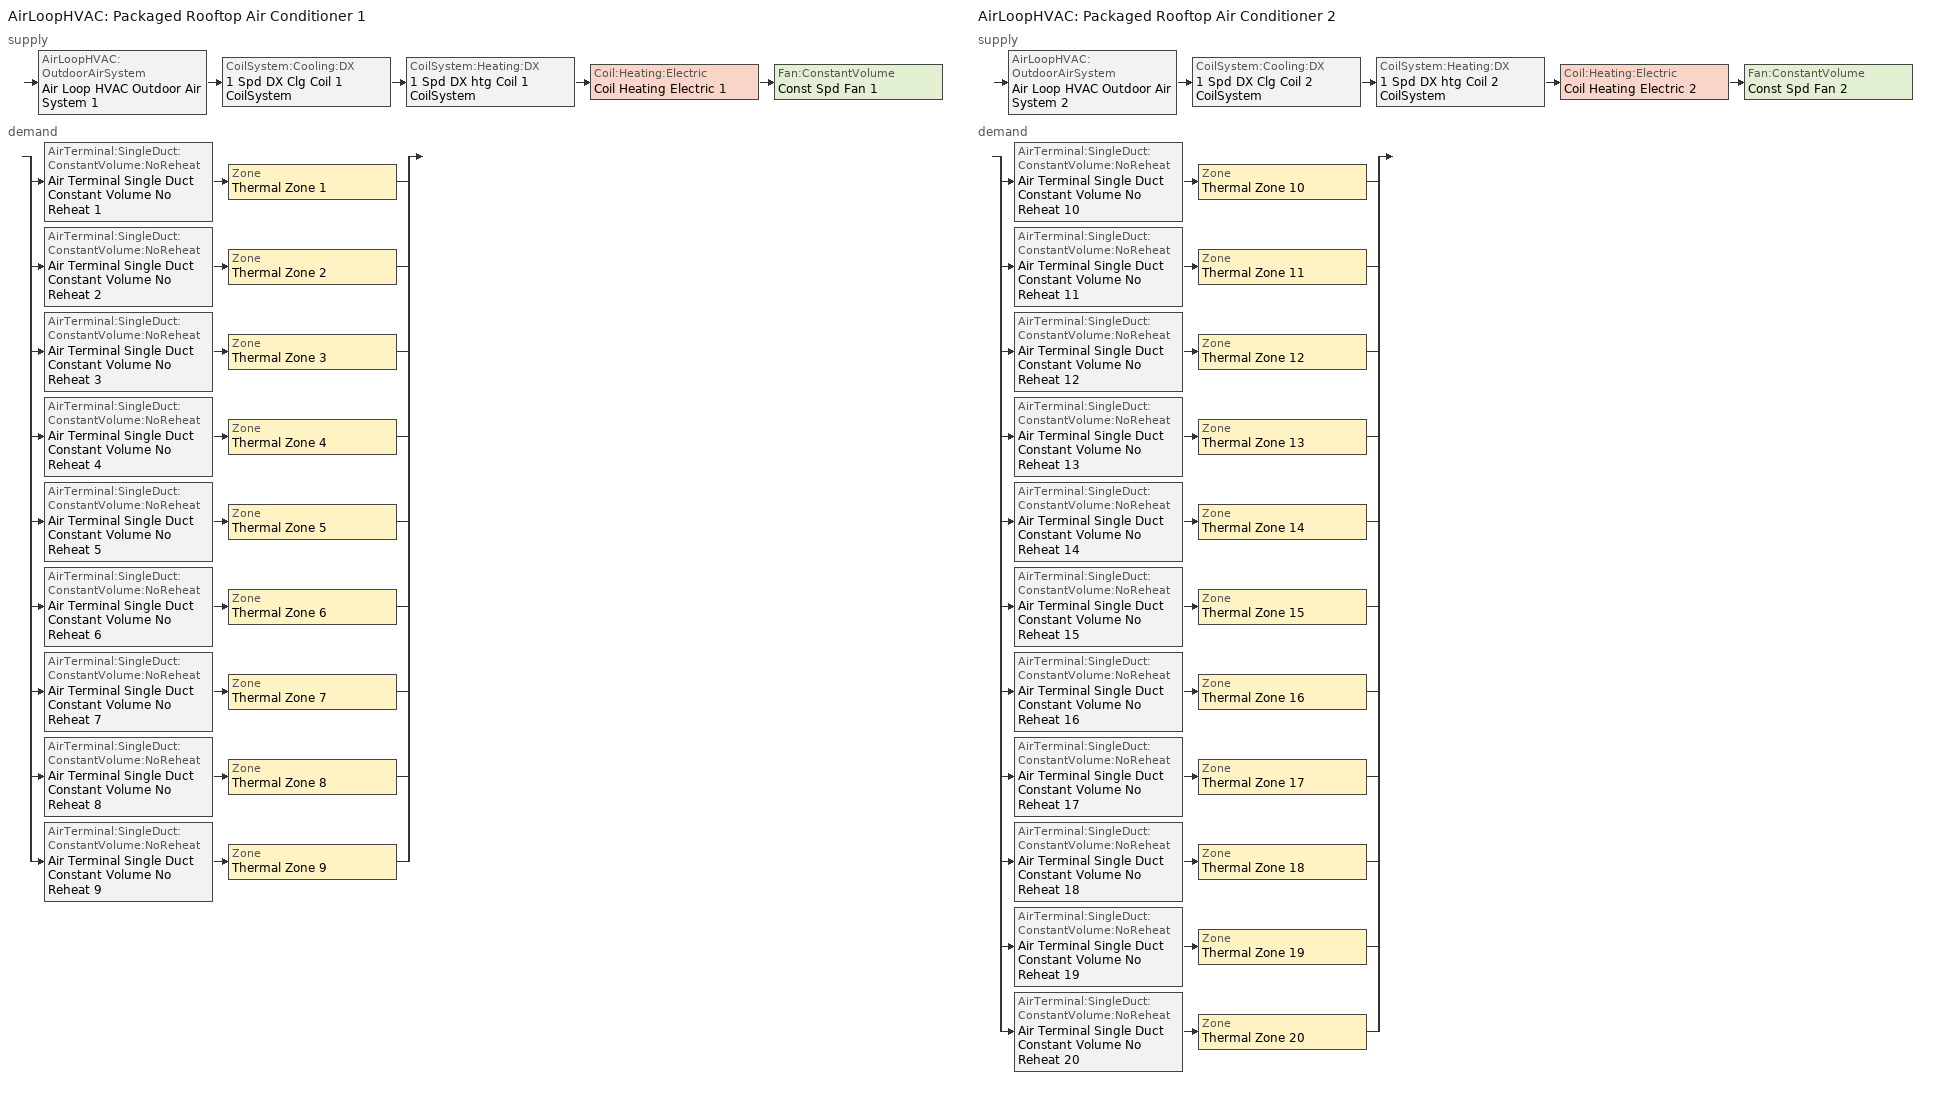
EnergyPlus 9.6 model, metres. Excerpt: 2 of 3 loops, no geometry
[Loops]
AirLoopHVAC 'Packaged Rooftop Air Conditioner 1'
 supply: AirLoopHVAC:OutdoorAirSystem 'Air Loop HVAC Outdoor Air System 1' > CoilSystem:Cooling:DX '1 Spd DX Clg Coil 1 CoilSystem' > CoilSystem:Heating:DX '1 Spd DX htg Coil 1 CoilSystem' > Coil:Heating:Electric 'Coil Heating Electric 1' > Fan:ConstantVolume 'Const Spd Fan 1'
 demand: split
  | AirTerminal:SingleDuct:ConstantVolume:NoReheat 'Air Terminal Single Duct Constant Volume No Reheat 1' > Zone 'Thermal Zone 1'
  | AirTerminal:SingleDuct:ConstantVolume:NoReheat 'Air Terminal Single Duct Constant Volume No Reheat 2' > Zone 'Thermal Zone 2'
  | AirTerminal:SingleDuct:ConstantVolume:NoReheat 'Air Terminal Single Duct Constant Volume No Reheat 3' > Zone 'Thermal Zone 3'
  | AirTerminal:SingleDuct:ConstantVolume:NoReheat 'Air Terminal Single Duct Constant Volume No Reheat 4' > Zone 'Thermal Zone 4'
  | AirTerminal:SingleDuct:ConstantVolume:NoReheat 'Air Terminal Single Duct Constant Volume No Reheat 5' > Zone 'Thermal Zone 5'
  | AirTerminal:SingleDuct:ConstantVolume:NoReheat 'Air Terminal Single Duct Constant Volume No Reheat 6' > Zone 'Thermal Zone 6'
  | AirTerminal:SingleDuct:ConstantVolume:NoReheat 'Air Terminal Single Duct Constant Volume No Reheat 7' > Zone 'Thermal Zone 7'
  | AirTerminal:SingleDuct:ConstantVolume:NoReheat 'Air Terminal Single Duct Constant Volume No Reheat 8' > Zone 'Thermal Zone 8'
  | AirTerminal:SingleDuct:ConstantVolume:NoReheat 'Air Terminal Single Duct Constant Volume No Reheat 9' > Zone 'Thermal Zone 9'
AirLoopHVAC 'Packaged Rooftop Air Conditioner 2'
 supply: AirLoopHVAC:OutdoorAirSystem 'Air Loop HVAC Outdoor Air System 2' > CoilSystem:Cooling:DX '1 Spd DX Clg Coil 2 CoilSystem' > CoilSystem:Heating:DX '1 Spd DX htg Coil 2 CoilSystem' > Coil:Heating:Electric 'Coil Heating Electric 2' > Fan:ConstantVolume 'Const Spd Fan 2'
 demand: split
  | AirTerminal:SingleDuct:ConstantVolume:NoReheat 'Air Terminal Single Duct Constant Volume No Reheat 10' > Zone 'Thermal Zone 10'
  | AirTerminal:SingleDuct:ConstantVolume:NoReheat 'Air Terminal Single Duct Constant Volume No Reheat 11' > Zone 'Thermal Zone 11'
  | AirTerminal:SingleDuct:ConstantVolume:NoReheat 'Air Terminal Single Duct Constant Volume No Reheat 12' > Zone 'Thermal Zone 12'
  | AirTerminal:SingleDuct:ConstantVolume:NoReheat 'Air Terminal Single Duct Constant Volume No Reheat 13' > Zone 'Thermal Zone 13'
  | AirTerminal:SingleDuct:ConstantVolume:NoReheat 'Air Terminal Single Duct Constant Volume No Reheat 14' > Zone 'Thermal Zone 14'
  | AirTerminal:SingleDuct:ConstantVolume:NoReheat 'Air Terminal Single Duct Constant Volume No Reheat 15' > Zone 'Thermal Zone 15'
  | AirTerminal:SingleDuct:ConstantVolume:NoReheat 'Air Terminal Single Duct Constant Volume No Reheat 16' > Zone 'Thermal Zone 16'
  | AirTerminal:SingleDuct:ConstantVolume:NoReheat 'Air Terminal Single Duct Constant Volume No Reheat 17' > Zone 'Thermal Zone 17'
  | AirTerminal:SingleDuct:ConstantVolume:NoReheat 'Air Terminal Single Duct Constant Volume No Reheat 18' > Zone 'Thermal Zone 18'
  | AirTerminal:SingleDuct:ConstantVolume:NoReheat 'Air Terminal Single Duct Constant Volume No Reheat 19' > Zone 'Thermal Zone 19'
  | AirTerminal:SingleDuct:ConstantVolume:NoReheat 'Air Terminal Single Duct Constant Volume No Reheat 20' > Zone 'Thermal Zone 20'
[Controller:MechanicalVentilation] Availability Schedule=Always On Discrete; Demand Controlled Ventilation=No; System Outdoor Air Method=ZoneSum
Name | Zone or ZoneList Name 1 | Design Specification Outdoor Air Object Name 1 | Zone or ZoneList Name 2 | Design Specification Outdoor Air Object Name 2 | Zone or ZoneList Name 3 | Design Specification Outdoor Air Object Name 3 | Zone or ZoneList Name 4 | Design Specification Outdoor Air Object Name 4 | Zone or ZoneList Name 5 | Design Specification Outdoor Air Object Name 5 | Zone or ZoneList Name 6 | Design Specification Outdoor Air Object Name 6 | Zone or ZoneList Name 7 | Design Specification Outdoor Air Object Name 7 | Zone or ZoneList Name 8 | Design Specification Outdoor Air Object Name 8 | Zone or ZoneList Name 9 | Design Specification Outdoor Air Object Name 9 | Zone or ZoneList Name 10 | Design Specification Outdoor Air Object Name 10 | Zone or ZoneList Name 11 | Design Specification Outdoor Air Object Name 11
Controller Mechanical Ventilation 1 | Thermal Zone 1 | Ventilation 1 | Thermal Zone 2 | Ventilation 2 | Thermal Zone 3 | Ventilation 3 | Thermal Zone 4 | Ventilation 4 | Thermal Zone 5 | Ventilation 5 | Thermal Zone 6 | Ventilation 6 | Thermal Zone 7 | Ventilation 7 | Thermal Zone 8 | Ventilation 8 | Thermal Zone 9 | Ventilation 9
Controller Mechanical Ventilation 2 | Thermal Zone 10 | Ventilation 10 | Thermal Zone 11 | Ventilation 11 | Thermal Zone 12 | Ventilation 12 | Thermal Zone 13 | Ventilation 13 | Thermal Zone 14 | Ventilation 14 | Thermal Zone 15 | Ventilation 15 | Thermal Zone 16 | Ventilation 16 | Thermal Zone 17 | Ventilation 17 | Thermal Zone 18 | Ventilation 18 | Thermal Zone 19 | Ventilation 19 | Thermal Zone 20 | Ventilation 20
[AirLoopHVAC] Design Supply Air Flow Rate m3/s=AutoSize; Design Return Air Flow Fraction of Supply Air Flow=1
Packaged Rooftop Air Conditioner 1; Packaged Rooftop Air Conditioner 2
[Sizing:System] Type of Load to Size On=Sensible; Design Outdoor Air Flow Rate m3/s=Autosize; Central Heating Maximum System Air Flow Ratio=0.3; Preheat Design Temperature C=7; Preheat Design Humidity Ratio kgWater/kgDryAir=0.008; Precool Design Temperature C=12.8; Precool Design Humidity Ratio kgWater/kgDryAir=0.008; Type of Zone Sum to Use=NonCoincident; 100% Outdoor Air in Cooling=Yes; 100% Outdoor Air in Heating=Yes; Central Cooling Design Supply Air Humidity Ratio kgWater/kgDryAir=0.0085; Central Heating Design Supply Air Humidity Ratio kgWater/kgDryAir=0.008; Cooling Supply Air Flow Rate Method=DesignDay; Cooling Supply Air Flow Rate m3/s=0; Cooling Supply Air Flow Rate Per Floor Area m3/s-m2=0.00996765; Cooling Fraction of Autosized Cooling Supply Air Flow Rate=1; Cooling Supply Air Flow Rate Per Unit Cooling Capacity m3/s-W=3.94755e-05; Heating Supply Air Flow Rate Method=DesignDay; Heating Supply Air Flow Rate m3/s=0; Heating Supply Air Flow Rate Per Floor Area m3/s-m2=0.00996765; Heating Fraction of Autosized Heating Supply Air Flow Rate=1; Heating Fraction of Autosized Cooling Supply Air Flow Rate=1; Heating Supply Air Flow Rate Per Unit Heating Capacity m3/s-W=3.15882e-05; System Outdoor Air Method=ZoneSum; Zone Maximum Outdoor Air Fraction dimensionless=1; Cooling Design Capacity Method=CoolingDesignCapacity; Cooling Design Capacity W=Autosize; Cooling Design Capacity Per Floor Area W/m2=234.7; Fraction of Autosized Cooling Design Capacity=1; Heating Design Capacity Method=HeatingDesignCapacity; Heating Design Capacity W=Autosize; Heating Design Capacity Per Floor Area W/m2=157; Fraction of Autosized Heating Design Capacity=1; Central Cooling Capacity Control Method=OnOff; Occupant Diversity=Autosize
Name | Central Cooling Design Supply Air Temperature C | Central Heating Design Supply Air Temperature C
Packaged Rooftop Air Conditioner 1 | 15.3 | 46.4
Packaged Rooftop Air Conditioner 2 | 17.7 | 44.5
[Controller:OutdoorAir] Minimum Outdoor Air Flow Rate m3/s=0; Maximum Outdoor Air Flow Rate m3/s=Autosize; Economizer Control Action Type=ModulateFlow; Economizer Maximum Limit Dry-Bulb Temperature C=28; Economizer Maximum Limit Enthalpy J/kg=64000; Economizer Minimum Limit Dry-Bulb Temperature C=-100; Lockout Type=NoLockout; Minimum Limit Type=FixedMinimum; High Humidity Control=No; Control High Indoor Humidity Based on Outdoor Humidity Ratio=Yes; Heat Recovery Bypass Control Type=BypassWhenWithinEconomizerLimits
Name | Economizer Control Type | Mechanical Ventilation Controller
Controller Outdoor Air 1 | DifferentialEnthalpy | Controller Mechanical Ventilation 1
Controller Outdoor Air 2 | DifferentialDryBulb | Controller Mechanical Ventilation 2
[SetpointManager:MixedAir] Control Variable=Temperature
Name | Setpoint Node or NodeList
Node Air Deck Mixed 1 OS Default SPM | Node Air Deck Mixed 1
Node Air Deck Cooling 1 OS Default SPM | Node Air Deck Cooling 1
Node Air Deck Heating 1 OS Default SPM | Node Air Deck Heating 1
Node Air Deck Elec Heating 1 OS Default SPM | Node Air Deck Elec Heating 1
Node Air Deck Mixed 2 OS Default SPM | Node Air Deck Mixed 2
Node Air Deck Cooling 2 OS Default SPM | Node Air Deck Cooling 2
Node Air Deck Heating 2 OS Default SPM | Node Air Deck Heating 2
Node Air Deck Elec Heating 2 OS Default SPM | Node Air Deck Elec Heating 2
[CoilSystem:Cooling:DX] Availability Schedule=Always On Discrete hvac_library
Name | Cooling Coil
1 Spd DX Clg Coil 1 CoilSystem | 1 Spd DX Clg Coil 1
1 Spd DX Clg Coil 2 CoilSystem | 1 Spd DX Clg Coil 2
[Coil:Cooling:DX:SingleSpeed] Availability Schedule=Always On Discrete hvac_library; Gross Rated Total Cooling Capacity W=Autosize; Gross Rated Sensible Heat Ratio=Autosize; Rated Air Flow Rate m3/s=Autosize; Rated Evaporator Fan Power Per Volume Flow Rate W/(m3/s)=773.3; Total Cooling Capacity Function of Temperature Curve=OS:Curve:Biquadratic 1; Total Cooling Capacity Function of Flow Fraction Curve=OS:Curve:Quadratic 1; Energy Input Ratio Function of Temperature Curve=OS:Curve:Biquadratic 2; Energy Input Ratio Function of Flow Fraction Curve=OS:Curve:Quadratic 2; Part Load Fraction Correlation Curve=OS:Curve:Quadratic 3; Minimum Outdoor Dry-Bulb Temperature for Compressor Operation C=-25; Condenser Type=AirCooled; Evaporative Condenser Effectiveness=0; Evaporative Condenser Air Flow Rate m3/s=Autosize; Evaporative Condenser Pump Rated Power Consumption W=Autosize; Crankcase Heater Capacity W=0; Maximum Outdoor Dry-Bulb Temperature for Crankcase Heater Operation C=0; Basin Heater Capacity W/K=0; Basin Heater Setpoint Temperature C=10
Name | Gross Rated Cooling COP W/W
1 Spd DX Clg Coil 1 | 4.97
1 Spd DX Clg Coil 2 | 5.68
[CoilSystem:Heating:DX] Availability Schedule=Always On Discrete hvac_library
Name | Heating Coil
1 Spd DX htg Coil 1 CoilSystem | 1 Spd DX htg Coil 1
1 Spd DX htg Coil 2 CoilSystem | 1 Spd DX htg Coil 2
[Coil:Heating:DX:SingleSpeed] Availability Schedule=Always On Discrete hvac_library; Gross Rated Heating Capacity W=Autosize; Rated Air Flow Rate m3/s=Autosize; Rated Supply Fan Power Per Volume Flow Rate W/(m3/s)=773.3; Heating Capacity Function of Temperature Curve=Curve Cubic 1; Heating Capacity Function of Flow Fraction Curve=Curve Cubic 2; Energy Input Ratio Function of Temperature Curve=Curve Cubic 3; Energy Input Ratio Function of Flow Fraction Curve=Curve Quadratic 4; Part Load Fraction Correlation Curve=Curve Quadratic 5; Minimum Outdoor Dry-Bulb Temperature for Compressor Operation C=-8; Maximum Outdoor Dry-Bulb Temperature for Defrost Operation C=5; Crankcase Heater Capacity W=0; Maximum Outdoor Dry-Bulb Temperature for Crankcase Heater Operation C=10; Defrost Strategy=Resistive; Defrost Control=Timed; Defrost Time Period Fraction=0.166667; Resistive Defrost Heater Capacity W=2000
Name | Gross Rated Heating COP W/W
1 Spd DX htg Coil 1 | 6.14
1 Spd DX htg Coil 2 | 5.59
[Coil:Heating:Electric] Availability Schedule=Always On Discrete hvac_library; Efficiency=1; Nominal Capacity W=Autosize
Coil Heating Electric 1; Coil Heating Electric 2
[Fan:ConstantVolume] Availability Schedule=Always On Discrete; Maximum Flow Rate m3/s=Autosize; Motor Efficiency=0.9; Motor In Airstream Fraction=1
Name | Fan Total Efficiency | Pressure Rise Pa
Const Spd Fan 1 | 0.64 | 873
Const Spd Fan 2 | 0.86 | 489
[SetpointManager:SingleZone:Reheat] Control Variable=Temperature; Minimum Supply Air Temperature C=-99; Maximum Supply Air Temperature C=99
Name | Control Zone | Setpoint Node or NodeList
Setpoint Manager Single Zone Reheat 1 | Thermal Zone 1 | Node Air Deck Supply 1
Setpoint Manager Single Zone Reheat 2 | Thermal Zone 2 | Node Air Deck Supply 2
Setpoint Manager Single Zone Reheat 3 | Thermal Zone 3 | Node Air Deck Supply 3
[ZoneControl:Thermostat] Temperature Difference Between Cutout And Setpoint deltaC=0
Name | Zone or ZoneList | Control Type Schedule | Control 1
Thermal Zone 1 Thermostat | Thermal Zone 1 | Thermal Zone 1 Thermostat Schedule | Thermostat Setpoint Dual Setpoint 1
Thermal Zone 2 Thermostat | Thermal Zone 2 | Thermal Zone 2 Thermostat Schedule | Thermostat Setpoint Dual Setpoint 2
Thermal Zone 3 Thermostat | Thermal Zone 3 | Thermal Zone 3 Thermostat Schedule | Thermostat Setpoint Dual Setpoint 3
Thermal Zone 4 Thermostat | Thermal Zone 4 | Thermal Zone 4 Thermostat Schedule | Thermostat Setpoint Dual Setpoint 4
Thermal Zone 5 Thermostat | Thermal Zone 5 | Thermal Zone 5 Thermostat Schedule | Thermostat Setpoint Dual Setpoint 5
Thermal Zone 6 Thermostat | Thermal Zone 6 | Thermal Zone 6 Thermostat Schedule | Thermostat Setpoint Dual Setpoint 6
Thermal Zone 7 Thermostat | Thermal Zone 7 | Thermal Zone 7 Thermostat Schedule | Thermostat Setpoint Dual Setpoint 7
Thermal Zone 8 Thermostat | Thermal Zone 8 | Thermal Zone 8 Thermostat Schedule | Thermostat Setpoint Dual Setpoint 8
Thermal Zone 9 Thermostat | Thermal Zone 9 | Thermal Zone 9 Thermostat Schedule | Thermostat Setpoint Dual Setpoint 9
Thermal Zone 10 Thermostat | Thermal Zone 10 | Thermal Zone 10 Thermostat Schedule | Thermostat Setpoint Dual Setpoint 10
Thermal Zone 11 Thermostat | Thermal Zone 11 | Thermal Zone 11 Thermostat Schedule | Thermostat Setpoint Dual Setpoint 11
Thermal Zone 12 Thermostat | Thermal Zone 12 | Thermal Zone 12 Thermostat Schedule | Thermostat Setpoint Dual Setpoint 12
Thermal Zone 13 Thermostat | Thermal Zone 13 | Thermal Zone 13 Thermostat Schedule | Thermostat Setpoint Dual Setpoint 13
Thermal Zone 14 Thermostat | Thermal Zone 14 | Thermal Zone 14 Thermostat Schedule | Thermostat Setpoint Dual Setpoint 14
Thermal Zone 15 Thermostat | Thermal Zone 15 | Thermal Zone 15 Thermostat Schedule | Thermostat Setpoint Dual Setpoint 15
Thermal Zone 16 Thermostat | Thermal Zone 16 | Thermal Zone 16 Thermostat Schedule | Thermostat Setpoint Dual Setpoint 16
Thermal Zone 17 Thermostat | Thermal Zone 17 | Thermal Zone 17 Thermostat Schedule | Thermostat Setpoint Dual Setpoint 17
Thermal Zone 18 Thermostat | Thermal Zone 18 | Thermal Zone 18 Thermostat Schedule | Thermostat Setpoint Dual Setpoint 18
Thermal Zone 19 Thermostat | Thermal Zone 19 | Thermal Zone 19 Thermostat Schedule | Thermostat Setpoint Dual Setpoint 19
Thermal Zone 20 Thermostat | Thermal Zone 20 | Thermal Zone 20 Thermostat Schedule | Thermostat Setpoint Dual Setpoint 20
[ThermostatSetpoint:DualSetpoint]
Name | Heating Setpoint Temperature Schedule | Cooling Setpoint Temperature Schedule
Thermostat Setpoint Dual Setpoint 1 | HtgSetp 1 | ClgSetp 1
Thermostat Setpoint Dual Setpoint 2 | HtgSetp 2 | ClgSetp 2
Thermostat Setpoint Dual Setpoint 3 | HtgSetp 3 | ClgSetp 3
Thermostat Setpoint Dual Setpoint 4 | HtgSetp 4 | ClgSetp 4
Thermostat Setpoint Dual Setpoint 5 | HtgSetp 5 | ClgSetp 5
Thermostat Setpoint Dual Setpoint 6 | HtgSetp 6 | ClgSetp 6
Thermostat Setpoint Dual Setpoint 7 | HtgSetp 7 | ClgSetp 7
Thermostat Setpoint Dual Setpoint 8 | HtgSetp 8 | ClgSetp 8
Thermostat Setpoint Dual Setpoint 9 | HtgSetp 9 | ClgSetp 9
Thermostat Setpoint Dual Setpoint 10 | HtgSetp 10 | ClgSetp 10
Thermostat Setpoint Dual Setpoint 11 | HtgSetp 11 | ClgSetp 11
Thermostat Setpoint Dual Setpoint 12 | HtgSetp 12 | ClgSetp 12
Thermostat Setpoint Dual Setpoint 13 | HtgSetp 13 | ClgSetp 13
Thermostat Setpoint Dual Setpoint 14 | HtgSetp 14 | ClgSetp 14
Thermostat Setpoint Dual Setpoint 15 | HtgSetp 15 | ClgSetp 15
Thermostat Setpoint Dual Setpoint 16 | HtgSetp 16 | ClgSetp 16
Thermostat Setpoint Dual Setpoint 17 | HtgSetp 17 | ClgSetp 17
Thermostat Setpoint Dual Setpoint 18 | HtgSetp 18 | ClgSetp 18
Thermostat Setpoint Dual Setpoint 19 | HtgSetp 19 | ClgSetp 19
Thermostat Setpoint Dual Setpoint 20 | HtgSetp 20 | ClgSetp 20
[AirTerminal:SingleDuct:ConstantVolume:NoReheat] Availability Schedule=Always On Discrete; Maximum Air Flow Rate m3/s=AutoSize
Air Terminal Single Duct Constant Volume No Reheat 1; Air Terminal Single Duct Constant Volume No Reheat 2; Air Terminal Single Duct Constant Volume No Reheat 3; Air Terminal Single Duct Constant Volume No Reheat 4; Air Terminal Single Duct Constant Volume No Reheat 5; Air Terminal Single Duct Constant Volume No Reheat 6; Air Terminal Single Duct Constant Volume No Reheat 7; Air Terminal Single Duct Constant Volume No Reheat 8; Air Terminal Single Duct Constant Volume No Reheat 9; Air Terminal Single Duct Constant Volume No Reheat 10; Air Terminal Single Duct Constant Volume No Reheat 11; Air Terminal Single Duct Constant Volume No Reheat 12; Air Terminal Single Duct Constant Volume No Reheat 13; Air Terminal Single Duct Constant Volume No Reheat 14; Air Terminal Single Duct Constant Volume No Reheat 15; Air Terminal Single Duct Constant Volume No Reheat 16; Air Terminal Single Duct Constant Volume No Reheat 17; Air Terminal Single Duct Constant Volume No Reheat 18; Air Terminal Single Duct Constant Volume No Reheat 19; Air Terminal Single Duct Constant Volume No Reheat 20
[Zone equipment]
Thermal Zone 1: Air Terminal Single Duct Constant Volume No Reheat 1
Thermal Zone 2: Air Terminal Single Duct Constant Volume No Reheat 2
Thermal Zone 3: Air Terminal Single Duct Constant Volume No Reheat 3
Thermal Zone 4: Air Terminal Single Duct Constant Volume No Reheat 4
Thermal Zone 5: Air Terminal Single Duct Constant Volume No Reheat 5
Thermal Zone 6: Air Terminal Single Duct Constant Volume No Reheat 6
Thermal Zone 7: Air Terminal Single Duct Constant Volume No Reheat 7
Thermal Zone 8: Air Terminal Single Duct Constant Volume No Reheat 8
Thermal Zone 9: Air Terminal Single Duct Constant Volume No Reheat 9
Thermal Zone 10: Air Terminal Single Duct Constant Volume No Reheat 10
Thermal Zone 11: Air Terminal Single Duct Constant Volume No Reheat 11
Thermal Zone 12: Air Terminal Single Duct Constant Volume No Reheat 12
Thermal Zone 13: Air Terminal Single Duct Constant Volume No Reheat 13
Thermal Zone 14: Air Terminal Single Duct Constant Volume No Reheat 14
Thermal Zone 15: Air Terminal Single Duct Constant Volume No Reheat 15
Thermal Zone 16: Air Terminal Single Duct Constant Volume No Reheat 16
Thermal Zone 17: Air Terminal Single Duct Constant Volume No Reheat 17
Thermal Zone 18: Air Terminal Single Duct Constant Volume No Reheat 18
Thermal Zone 19: Air Terminal Single Duct Constant Volume No Reheat 19
Thermal Zone 20: Air Terminal Single Duct Constant Volume No Reheat 20
[Sizing:Zone] Zone Cooling Design Supply Air Temperature Input Method=SupplyAirTemperature; Zone Cooling Design Supply Air Temperature C=12.3; Zone Cooling Design Supply Air Temperature Difference deltaC=11.11; Zone Heating Design Supply Air Temperature Input Method=SupplyAirTemperature; Zone Heating Design Supply Air Temperature C=51.3; Zone Heating Design Supply Air Temperature Difference deltaC=11.11; Zone Cooling Design Supply Air Humidity Ratio kgWater/kgDryAir=0.0085; Zone Heating Design Supply Air Humidity Ratio kgWater/kgDryAir=0.008; Cooling Design Air Flow Method=DesignDay; Cooling Design Air Flow Rate m3/s=0; Cooling Minimum Air Flow per Zone Floor Area m3/s-m2=0.000762; Cooling Minimum Air Flow m3/s=0; Cooling Minimum Air Flow Fraction=0; Heating Design Air Flow Method=DesignDay; Heating Design Air Flow Rate m3/s=0; Heating Maximum Air Flow per Zone Floor Area m3/s-m2=0.002032; Heating Maximum Air Flow m3/s=0.141576; Heating Maximum Air Flow Fraction=0.3; Account for Dedicated Outdoor Air System=No
Name | Design Specification Outdoor Air Object
Thermal Zone 1 | Ventilation 1
Thermal Zone 2 | Ventilation 2
Thermal Zone 3 | Ventilation 3
Thermal Zone 4 | Ventilation 4
Thermal Zone 5 | Ventilation 5
Thermal Zone 6 | Ventilation 6
Thermal Zone 7 | Ventilation 7
Thermal Zone 8 | Ventilation 8
Thermal Zone 9 | Ventilation 9
Thermal Zone 10 | Ventilation 10
Thermal Zone 11 | Ventilation 11
Thermal Zone 12 | Ventilation 12
Thermal Zone 13 | Ventilation 13
Thermal Zone 14 | Ventilation 14
Thermal Zone 15 | Ventilation 15
Thermal Zone 16 | Ventilation 16
Thermal Zone 17 | Ventilation 17
Thermal Zone 18 | Ventilation 18
Thermal Zone 19 | Ventilation 19
Thermal Zone 20 | Ventilation 20
[DesignSpecification:OutdoorAir] Outdoor Air Method=Sum; Outdoor Air Flow per Person m3/s-person=0; Outdoor Air Flow per Zone Floor Area m3/s-m2=0; Outdoor Air Flow per Zone m3/s=0
Name | Outdoor Air Flow Air Changes per Hour 1/hr
Ventilation 1; Ventilation 2; Ventilation 3; Ventilation 4; Ventilation 5; Ventilation 6; Ventilation 7; Ventilation 8; Ventilation 9 | 1.51
Ventilation 10; Ventilation 11; Ventilation 12; Ventilation 13; Ventilation 14; Ventilation 15; Ventilation 16; Ventilation 17; Ventilation 18; Ventilation 19; Ventilation 20 | 2.23
[Schedule:Day:Interval]
HtgSetp Summer Design Day 1; HtgSetp Summer Design Day 2; HtgSetp Summer Design Day 3; HtgSetp Summer Design Day 4; HtgSetp Summer Design Day 5; HtgSetp Summer Design Day 6; HtgSetp Summer Design Day 7; HtgSetp Summer Design Day 8; HtgSetp Summer Design Day 9; HtgSetp Summer Design Day 10; HtgSetp Summer Design Day 11; HtgSetp Summer Design Day 12; HtgSetp Summer Design Day 13; HtgSetp Summer Design Day 14; HtgSetp Summer Design Day 15; HtgSetp Summer Design Day 16; HtgSetp Summer Design Day 17; HtgSetp Summer Design Day 18; HtgSetp Summer Design Day 19; HtgSetp Summer Design Day 20: No, 24:00, 15.6
HtgSetp Winter Design Day 1; HtgSetp Winter Design Day 2; HtgSetp Winter Design Day 3; HtgSetp Winter Design Day 4; HtgSetp Winter Design Day 5; HtgSetp Winter Design Day 6; HtgSetp Winter Design Day 7; HtgSetp Winter Design Day 8; HtgSetp Winter Design Day 9; HtgSetp Winter Design Day 10; HtgSetp Winter Design Day 11; HtgSetp Winter Design Day 12; HtgSetp Winter Design Day 13; HtgSetp Winter Design Day 14; HtgSetp Winter Design Day 15; HtgSetp Winter Design Day 16; HtgSetp Winter Design Day 17; HtgSetp Winter Design Day 18; HtgSetp Winter Design Day 19; HtgSetp Winter Design Day 20: No, 24:00, 21
ClgSetp Summer Design Day 1; ClgSetp Summer Design Day 2; ClgSetp Summer Design Day 3; ClgSetp Summer Design Day 4; ClgSetp Summer Design Day 5; ClgSetp Summer Design Day 6; ClgSetp Summer Design Day 7; ClgSetp Summer Design Day 8; ClgSetp Summer Design Day 9; ClgSetp Summer Design Day 10; ClgSetp Summer Design Day 11; ClgSetp Summer Design Day 12; ClgSetp Summer Design Day 13; ClgSetp Summer Design Day 14; ClgSetp Summer Design Day 15; ClgSetp Summer Design Day 16; ClgSetp Summer Design Day 17; ClgSetp Summer Design Day 18; ClgSetp Summer Design Day 19; ClgSetp Summer Design Day 20: No, 06:00, 26.7, 22:00, 24, 24:00, 26.7
ClgSetp Winter Design Day 1; ClgSetp Winter Design Day 2; ClgSetp Winter Design Day 3; ClgSetp Winter Design Day 4; ClgSetp Winter Design Day 5; ClgSetp Winter Design Day 6; ClgSetp Winter Design Day 7; ClgSetp Winter Design Day 8; ClgSetp Winter Design Day 9; ClgSetp Winter Design Day 10; ClgSetp Winter Design Day 11; ClgSetp Winter Design Day 12; ClgSetp Winter Design Day 13; ClgSetp Winter Design Day 14; ClgSetp Winter Design Day 15; ClgSetp Winter Design Day 16; ClgSetp Winter Design Day 17; ClgSetp Winter Design Day 18; ClgSetp Winter Design Day 19; ClgSetp Winter Design Day 20: No, 24:00, 26.7
ClgSetp Default Schedule 1; ClgSetp Default Schedule 2; ClgSetp Default Schedule 3; ClgSetp Default Schedule 4; ClgSetp Default Schedule 5; ClgSetp Default Schedule 6; ClgSetp Default Schedule 7; ClgSetp Default Schedule 8: Temperature 37, No, 01:00, 28.3, 02:00, 28.3, 03:00, 28.3, 04:00, 28.3, 05:00, 28.3, 06:00, 28.3, 07:00, 28.3, 08:00, 28.3, 09:00, 26.2, 10:00, 26.2, 11:00, 26.2, 12:00, 26.2, 13:00, 26.2, 14:00, 26.2, 15:00, 26.2, 16:00, 26.2, 17:00, 26.2, 18:00, 26.2, 19:00, 28.3, 20:00, 28.3, 21:00, 28.3, 22:00, 28.3, 23:00, 28.3, 24:00, 28.3
HtgSetp Default Schedule 1; HtgSetp Default Schedule 2; HtgSetp Default Schedule 3; HtgSetp Default Schedule 4; HtgSetp Default Schedule 5; HtgSetp Default Schedule 6; HtgSetp Default Schedule 7; HtgSetp Default Schedule 8: Temperature 36, No, 01:00, 22.1, 02:00, 22.1, 03:00, 22.1, 04:00, 22.1, 05:00, 22.1, 06:00, 22.1, 07:00, 22.1, 08:00, 22.1, 09:00, 20.3, 10:00, 20.3, 11:00, 20.3, 12:00, 20.3, 13:00, 20.3, 14:00, 20.3, 15:00, 20.3, 16:00, 20.3, 17:00, 20.3, 18:00, 20.3, 19:00, 22.1, 20:00, 22.1, 21:00, 22.1, 22:00, 22.1, 23:00, 22.1, 24:00, 22.1
ClgSetp Default Schedule 9; ClgSetp Default Schedule 10; ClgSetp Default Schedule 11; ClgSetp Default Schedule 12; ClgSetp Default Schedule 13; ClgSetp Default Schedule 14; ClgSetp Default Schedule 15; ClgSetp Default Schedule 16; ClgSetp Default Schedule 17; ClgSetp Default Schedule 18; ClgSetp Default Schedule 19; ClgSetp Default Schedule 20: Temperature 37, No, 01:00, 28.4, 02:00, 28.4, 03:00, 28.4, 04:00, 28.4, 05:00, 28.4, 06:00, 28.4, 07:00, 28.4, 08:00, 28.4, 09:00, 24.2, 10:00, 24.2, 11:00, 24.2, 12:00, 24.2, 13:00, 24.2, 14:00, 24.2, 15:00, 28.4, 16:00, 28.4, 17:00, 28.4, 18:00, 28.4, 19:00, 28.4, 20:00, 28.4, 21:00, 28.4, 22:00, 28.4, 23:00, 28.4, 24:00, 28.4
HtgSetp Default Schedule 9; HtgSetp Default Schedule 10; HtgSetp Default Schedule 11; HtgSetp Default Schedule 12; HtgSetp Default Schedule 13; HtgSetp Default Schedule 14; HtgSetp Default Schedule 15; HtgSetp Default Schedule 16; HtgSetp Default Schedule 17; HtgSetp Default Schedule 18; HtgSetp Default Schedule 19; HtgSetp Default Schedule 20: Temperature 36, No, 01:00, 23.1, 02:00, 23.1, 03:00, 23.1, 04:00, 23.1, 05:00, 23.1, 06:00, 23.1, 07:00, 23.1, 08:00, 23.1, 09:00, 21.9, 10:00, 21.9, 11:00, 21.9, 12:00, 21.9, 13:00, 21.9, 14:00, 21.9, 15:00, 23.1, 16:00, 23.1, 17:00, 23.1, 18:00, 23.1, 19:00, 23.1, 20:00, 23.1, 21:00, 23.1, 22:00, 23.1, 23:00, 23.1, 24:00, 23.1
[Schedule:Week:Daily]
HtgSetp 1 Week Rule - Jan1-Dec31: HtgSetp Default Schedule 1, HtgSetp Default Schedule 1, HtgSetp Default Schedule 1, HtgSetp Default Schedule 1, HtgSetp Default Schedule 1, HtgSetp Default Schedule 1, HtgSetp Default Schedule 1, HtgSetp Default Schedule 1, HtgSetp Summer Design Day 1, HtgSetp Winter Design Day 1, HtgSetp Default Schedule 1, HtgSetp Default Schedule 1
ClgSetp 1 Week Rule - Jan1-Dec31: ClgSetp Default Schedule 1, ClgSetp Default Schedule 1, ClgSetp Default Schedule 1, ClgSetp Default Schedule 1, ClgSetp Default Schedule 1, ClgSetp Default Schedule 1, ClgSetp Default Schedule 1, ClgSetp Default Schedule 1, ClgSetp Summer Design Day 1, ClgSetp Winter Design Day 1, ClgSetp Default Schedule 1, ClgSetp Default Schedule 1
HtgSetp 2 Week Rule - Jan1-Dec31: HtgSetp Default Schedule 2, HtgSetp Default Schedule 2, HtgSetp Default Schedule 2, HtgSetp Default Schedule 2, HtgSetp Default Schedule 2, HtgSetp Default Schedule 2, HtgSetp Default Schedule 2, HtgSetp Default Schedule 2, HtgSetp Summer Design Day 2, HtgSetp Winter Design Day 2, HtgSetp Default Schedule 2, HtgSetp Default Schedule 2
ClgSetp 2 Week Rule - Jan1-Dec31: ClgSetp Default Schedule 2, ClgSetp Default Schedule 2, ClgSetp Default Schedule 2, ClgSetp Default Schedule 2, ClgSetp Default Schedule 2, ClgSetp Default Schedule 2, ClgSetp Default Schedule 2, ClgSetp Default Schedule 2, ClgSetp Summer Design Day 2, ClgSetp Winter Design Day 2, ClgSetp Default Schedule 2, ClgSetp Default Schedule 2
HtgSetp 3 Week Rule - Jan1-Dec31: HtgSetp Default Schedule 3, HtgSetp Default Schedule 3, HtgSetp Default Schedule 3, HtgSetp Default Schedule 3, HtgSetp Default Schedule 3, HtgSetp Default Schedule 3, HtgSetp Default Schedule 3, HtgSetp Default Schedule 3, HtgSetp Summer Design Day 3, HtgSetp Winter Design Day 3, HtgSetp Default Schedule 3, HtgSetp Default Schedule 3
ClgSetp 3 Week Rule - Jan1-Dec31: ClgSetp Default Schedule 3, ClgSetp Default Schedule 3, ClgSetp Default Schedule 3, ClgSetp Default Schedule 3, ClgSetp Default Schedule 3, ClgSetp Default Schedule 3, ClgSetp Default Schedule 3, ClgSetp Default Schedule 3, ClgSetp Summer Design Day 3, ClgSetp Winter Design Day 3, ClgSetp Default Schedule 3, ClgSetp Default Schedule 3
HtgSetp 4 Week Rule - Jan1-Dec31: HtgSetp Default Schedule 4, HtgSetp Default Schedule 4, HtgSetp Default Schedule 4, HtgSetp Default Schedule 4, HtgSetp Default Schedule 4, HtgSetp Default Schedule 4, HtgSetp Default Schedule 4, HtgSetp Default Schedule 4, HtgSetp Summer Design Day 4, HtgSetp Winter Design Day 4, HtgSetp Default Schedule 4, HtgSetp Default Schedule 4
ClgSetp 4 Week Rule - Jan1-Dec31: ClgSetp Default Schedule 4, ClgSetp Default Schedule 4, ClgSetp Default Schedule 4, ClgSetp Default Schedule 4, ClgSetp Default Schedule 4, ClgSetp Default Schedule 4, ClgSetp Default Schedule 4, ClgSetp Default Schedule 4, ClgSetp Summer Design Day 4, ClgSetp Winter Design Day 4, ClgSetp Default Schedule 4, ClgSetp Default Schedule 4
HtgSetp 5 Week Rule - Jan1-Dec31: HtgSetp Default Schedule 5, HtgSetp Default Schedule 5, HtgSetp Default Schedule 5, HtgSetp Default Schedule 5, HtgSetp Default Schedule 5, HtgSetp Default Schedule 5, HtgSetp Default Schedule 5, HtgSetp Default Schedule 5, HtgSetp Summer Design Day 5, HtgSetp Winter Design Day 5, HtgSetp Default Schedule 5, HtgSetp Default Schedule 5
ClgSetp 5 Week Rule - Jan1-Dec31: ClgSetp Default Schedule 5, ClgSetp Default Schedule 5, ClgSetp Default Schedule 5, ClgSetp Default Schedule 5, ClgSetp Default Schedule 5, ClgSetp Default Schedule 5, ClgSetp Default Schedule 5, ClgSetp Default Schedule 5, ClgSetp Summer Design Day 5, ClgSetp Winter Design Day 5, ClgSetp Default Schedule 5, ClgSetp Default Schedule 5
HtgSetp 6 Week Rule - Jan1-Dec31: HtgSetp Default Schedule 6, HtgSetp Default Schedule 6, HtgSetp Default Schedule 6, HtgSetp Default Schedule 6, HtgSetp Default Schedule 6, HtgSetp Default Schedule 6, HtgSetp Default Schedule 6, HtgSetp Default Schedule 6, HtgSetp Summer Design Day 6, HtgSetp Winter Design Day 6, HtgSetp Default Schedule 6, HtgSetp Default Schedule 6
ClgSetp 6 Week Rule - Jan1-Dec31: ClgSetp Default Schedule 6, ClgSetp Default Schedule 6, ClgSetp Default Schedule 6, ClgSetp Default Schedule 6, ClgSetp Default Schedule 6, ClgSetp Default Schedule 6, ClgSetp Default Schedule 6, ClgSetp Default Schedule 6, ClgSetp Summer Design Day 6, ClgSetp Winter Design Day 6, ClgSetp Default Schedule 6, ClgSetp Default Schedule 6
HtgSetp 7 Week Rule - Jan1-Dec31: HtgSetp Default Schedule 7, HtgSetp Default Schedule 7, HtgSetp Default Schedule 7, HtgSetp Default Schedule 7, HtgSetp Default Schedule 7, HtgSetp Default Schedule 7, HtgSetp Default Schedule 7, HtgSetp Default Schedule 7, HtgSetp Summer Design Day 7, HtgSetp Winter Design Day 7, HtgSetp Default Schedule 7, HtgSetp Default Schedule 7
ClgSetp 7 Week Rule - Jan1-Dec31: ClgSetp Default Schedule 7, ClgSetp Default Schedule 7, ClgSetp Default Schedule 7, ClgSetp Default Schedule 7, ClgSetp Default Schedule 7, ClgSetp Default Schedule 7, ClgSetp Default Schedule 7, ClgSetp Default Schedule 7, ClgSetp Summer Design Day 7, ClgSetp Winter Design Day 7, ClgSetp Default Schedule 7, ClgSetp Default Schedule 7
HtgSetp 8 Week Rule - Jan1-Dec31: HtgSetp Default Schedule 8, HtgSetp Default Schedule 8, HtgSetp Default Schedule 8, HtgSetp Default Schedule 8, HtgSetp Default Schedule 8, HtgSetp Default Schedule 8, HtgSetp Default Schedule 8, HtgSetp Default Schedule 8, HtgSetp Summer Design Day 8, HtgSetp Winter Design Day 8, HtgSetp Default Schedule 8, HtgSetp Default Schedule 8
ClgSetp 8 Week Rule - Jan1-Dec31: ClgSetp Default Schedule 8, ClgSetp Default Schedule 8, ClgSetp Default Schedule 8, ClgSetp Default Schedule 8, ClgSetp Default Schedule 8, ClgSetp Default Schedule 8, ClgSetp Default Schedule 8, ClgSetp Default Schedule 8, ClgSetp Summer Design Day 8, ClgSetp Winter Design Day 8, ClgSetp Default Schedule 8, ClgSetp Default Schedule 8
HtgSetp 9 Week Rule - Jan1-Dec31: HtgSetp Default Schedule 9, HtgSetp Default Schedule 9, HtgSetp Default Schedule 9, HtgSetp Default Schedule 9, HtgSetp Default Schedule 9, HtgSetp Default Schedule 9, HtgSetp Default Schedule 9, HtgSetp Default Schedule 9, HtgSetp Summer Design Day 9, HtgSetp Winter Design Day 9, HtgSetp Default Schedule 9, HtgSetp Default Schedule 9
ClgSetp 9 Week Rule - Jan1-Dec31: ClgSetp Default Schedule 9, ClgSetp Default Schedule 9, ClgSetp Default Schedule 9, ClgSetp Default Schedule 9, ClgSetp Default Schedule 9, ClgSetp Default Schedule 9, ClgSetp Default Schedule 9, ClgSetp Default Schedule 9, ClgSetp Summer Design Day 9, ClgSetp Winter Design Day 9, ClgSetp Default Schedule 9, ClgSetp Default Schedule 9
HtgSetp 10 Week Rule - Jan1-Dec31: HtgSetp Default Schedule 10, HtgSetp Default Schedule 10, HtgSetp Default Schedule 10, HtgSetp Default Schedule 10, HtgSetp Default Schedule 10, HtgSetp Default Schedule 10, HtgSetp Default Schedule 10, HtgSetp Default Schedule 10, HtgSetp Summer Design Day 10, HtgSetp Winter Design Day 10, HtgSetp Default Schedule 10, HtgSetp Default Schedule 10
ClgSetp 10 Week Rule - Jan1-Dec31: ClgSetp Default Schedule 10, ClgSetp Default Schedule 10, ClgSetp Default Schedule 10, ClgSetp Default Schedule 10, ClgSetp Default Schedule 10, ClgSetp Default Schedule 10, ClgSetp Default Schedule 10, ClgSetp Default Schedule 10, ClgSetp Summer Design Day 10, ClgSetp Winter Design Day 10, ClgSetp Default Schedule 10, ClgSetp Default Schedule 10
HtgSetp 11 Week Rule - Jan1-Dec31: HtgSetp Default Schedule 11, HtgSetp Default Schedule 11, HtgSetp Default Schedule 11, HtgSetp Default Schedule 11, HtgSetp Default Schedule 11, HtgSetp Default Schedule 11, HtgSetp Default Schedule 11, HtgSetp Default Schedule 11, HtgSetp Summer Design Day 11, HtgSetp Winter Design Day 11, HtgSetp Default Schedule 11, HtgSetp Default Schedule 11
ClgSetp 11 Week Rule - Jan1-Dec31: ClgSetp Default Schedule 11, ClgSetp Default Schedule 11, ClgSetp Default Schedule 11, ClgSetp Default Schedule 11, ClgSetp Default Schedule 11, ClgSetp Default Schedule 11, ClgSetp Default Schedule 11, ClgSetp Default Schedule 11, ClgSetp Summer Design Day 11, ClgSetp Winter Design Day 11, ClgSetp Default Schedule 11, ClgSetp Default Schedule 11
HtgSetp 12 Week Rule - Jan1-Dec31: HtgSetp Default Schedule 12, HtgSetp Default Schedule 12, HtgSetp Default Schedule 12, HtgSetp Default Schedule 12, HtgSetp Default Schedule 12, HtgSetp Default Schedule 12, HtgSetp Default Schedule 12, HtgSetp Default Schedule 12, HtgSetp Summer Design Day 12, HtgSetp Winter Design Day 12, HtgSetp Default Schedule 12, HtgSetp Default Schedule 12
ClgSetp 12 Week Rule - Jan1-Dec31: ClgSetp Default Schedule 12, ClgSetp Default Schedule 12, ClgSetp Default Schedule 12, ClgSetp Default Schedule 12, ClgSetp Default Schedule 12, ClgSetp Default Schedule 12, ClgSetp Default Schedule 12, ClgSetp Default Schedule 12, ClgSetp Summer Design Day 12, ClgSetp Winter Design Day 12, ClgSetp Default Schedule 12, ClgSetp Default Schedule 12
HtgSetp 13 Week Rule - Jan1-Dec31: HtgSetp Default Schedule 13, HtgSetp Default Schedule 13, HtgSetp Default Schedule 13, HtgSetp Default Schedule 13, HtgSetp Default Schedule 13, HtgSetp Default Schedule 13, HtgSetp Default Schedule 13, HtgSetp Default Schedule 13, HtgSetp Summer Design Day 13, HtgSetp Winter Design Day 13, HtgSetp Default Schedule 13, HtgSetp Default Schedule 13
ClgSetp 13 Week Rule - Jan1-Dec31: ClgSetp Default Schedule 13, ClgSetp Default Schedule 13, ClgSetp Default Schedule 13, ClgSetp Default Schedule 13, ClgSetp Default Schedule 13, ClgSetp Default Schedule 13, ClgSetp Default Schedule 13, ClgSetp Default Schedule 13, ClgSetp Summer Design Day 13, ClgSetp Winter Design Day 13, ClgSetp Default Schedule 13, ClgSetp Default Schedule 13
HtgSetp 14 Week Rule - Jan1-Dec31: HtgSetp Default Schedule 14, HtgSetp Default Schedule 14, HtgSetp Default Schedule 14, HtgSetp Default Schedule 14, HtgSetp Default Schedule 14, HtgSetp Default Schedule 14, HtgSetp Default Schedule 14, HtgSetp Default Schedule 14, HtgSetp Summer Design Day 14, HtgSetp Winter Design Day 14, HtgSetp Default Schedule 14, HtgSetp Default Schedule 14
ClgSetp 14 Week Rule - Jan1-Dec31: ClgSetp Default Schedule 14, ClgSetp Default Schedule 14, ClgSetp Default Schedule 14, ClgSetp Default Schedule 14, ClgSetp Default Schedule 14, ClgSetp Default Schedule 14, ClgSetp Default Schedule 14, ClgSetp Default Schedule 14, ClgSetp Summer Design Day 14, ClgSetp Winter Design Day 14, ClgSetp Default Schedule 14, ClgSetp Default Schedule 14
HtgSetp 15 Week Rule - Jan1-Dec31: HtgSetp Default Schedule 15, HtgSetp Default Schedule 15, HtgSetp Default Schedule 15, HtgSetp Default Schedule 15, HtgSetp Default Schedule 15, HtgSetp Default Schedule 15, HtgSetp Default Schedule 15, HtgSetp Default Schedule 15, HtgSetp Summer Design Day 15, HtgSetp Winter Design Day 15, HtgSetp Default Schedule 15, HtgSetp Default Schedule 15
ClgSetp 15 Week Rule - Jan1-Dec31: ClgSetp Default Schedule 15, ClgSetp Default Schedule 15, ClgSetp Default Schedule 15, ClgSetp Default Schedule 15, ClgSetp Default Schedule 15, ClgSetp Default Schedule 15, ClgSetp Default Schedule 15, ClgSetp Default Schedule 15, ClgSetp Summer Design Day 15, ClgSetp Winter Design Day 15, ClgSetp Default Schedule 15, ClgSetp Default Schedule 15
HtgSetp 16 Week Rule - Jan1-Dec31: HtgSetp Default Schedule 16, HtgSetp Default Schedule 16, HtgSetp Default Schedule 16, HtgSetp Default Schedule 16, HtgSetp Default Schedule 16, HtgSetp Default Schedule 16, HtgSetp Default Schedule 16, HtgSetp Default Schedule 16, HtgSetp Summer Design Day 16, HtgSetp Winter Design Day 16, HtgSetp Default Schedule 16, HtgSetp Default Schedule 16
ClgSetp 16 Week Rule - Jan1-Dec31: ClgSetp Default Schedule 16, ClgSetp Default Schedule 16, ClgSetp Default Schedule 16, ClgSetp Default Schedule 16, ClgSetp Default Schedule 16, ClgSetp Default Schedule 16, ClgSetp Default Schedule 16, ClgSetp Default Schedule 16, ClgSetp Summer Design Day 16, ClgSetp Winter Design Day 16, ClgSetp Default Schedule 16, ClgSetp Default Schedule 16
HtgSetp 17 Week Rule - Jan1-Dec31: HtgSetp Default Schedule 17, HtgSetp Default Schedule 17, HtgSetp Default Schedule 17, HtgSetp Default Schedule 17, HtgSetp Default Schedule 17, HtgSetp Default Schedule 17, HtgSetp Default Schedule 17, HtgSetp Default Schedule 17, HtgSetp Summer Design Day 17, HtgSetp Winter Design Day 17, HtgSetp Default Schedule 17, HtgSetp Default Schedule 17
ClgSetp 17 Week Rule - Jan1-Dec31: ClgSetp Default Schedule 17, ClgSetp Default Schedule 17, ClgSetp Default Schedule 17, ClgSetp Default Schedule 17, ClgSetp Default Schedule 17, ClgSetp Default Schedule 17, ClgSetp Default Schedule 17, ClgSetp Default Schedule 17, ClgSetp Summer Design Day 17, ClgSetp Winter Design Day 17, ClgSetp Default Schedule 17, ClgSetp Default Schedule 17
HtgSetp 18 Week Rule - Jan1-Dec31: HtgSetp Default Schedule 18, HtgSetp Default Schedule 18, HtgSetp Default Schedule 18, HtgSetp Default Schedule 18, HtgSetp Default Schedule 18, HtgSetp Default Schedule 18, HtgSetp Default Schedule 18, HtgSetp Default Schedule 18, HtgSetp Summer Design Day 18, HtgSetp Winter Design Day 18, HtgSetp Default Schedule 18, HtgSetp Default Schedule 18
ClgSetp 18 Week Rule - Jan1-Dec31: ClgSetp Default Schedule 18, ClgSetp Default Schedule 18, ClgSetp Default Schedule 18, ClgSetp Default Schedule 18, ClgSetp Default Schedule 18, ClgSetp Default Schedule 18, ClgSetp Default Schedule 18, ClgSetp Default Schedule 18, ClgSetp Summer Design Day 18, ClgSetp Winter Design Day 18, ClgSetp Default Schedule 18, ClgSetp Default Schedule 18
HtgSetp 19 Week Rule - Jan1-Dec31: HtgSetp Default Schedule 19, HtgSetp Default Schedule 19, HtgSetp Default Schedule 19, HtgSetp Default Schedule 19, HtgSetp Default Schedule 19, HtgSetp Default Schedule 19, HtgSetp Default Schedule 19, HtgSetp Default Schedule 19, HtgSetp Summer Design Day 19, HtgSetp Winter Design Day 19, HtgSetp Default Schedule 19, HtgSetp Default Schedule 19
ClgSetp 19 Week Rule - Jan1-Dec31: ClgSetp Default Schedule 19, ClgSetp Default Schedule 19, ClgSetp Default Schedule 19, ClgSetp Default Schedule 19, ClgSetp Default Schedule 19, ClgSetp Default Schedule 19, ClgSetp Default Schedule 19, ClgSetp Default Schedule 19, ClgSetp Summer Design Day 19, ClgSetp Winter Design Day 19, ClgSetp Default Schedule 19, ClgSetp Default Schedule 19
HtgSetp 20 Week Rule - Jan1-Dec31: HtgSetp Default Schedule 20, HtgSetp Default Schedule 20, HtgSetp Default Schedule 20, HtgSetp Default Schedule 20, HtgSetp Default Schedule 20, HtgSetp Default Schedule 20, HtgSetp Default Schedule 20, HtgSetp Default Schedule 20, HtgSetp Summer Design Day 20, HtgSetp Winter Design Day 20, HtgSetp Default Schedule 20, HtgSetp Default Schedule 20
ClgSetp 20 Week Rule - Jan1-Dec31: ClgSetp Default Schedule 20, ClgSetp Default Schedule 20, ClgSetp Default Schedule 20, ClgSetp Default Schedule 20, ClgSetp Default Schedule 20, ClgSetp Default Schedule 20, ClgSetp Default Schedule 20, ClgSetp Default Schedule 20, ClgSetp Summer Design Day 20, ClgSetp Winter Design Day 20, ClgSetp Default Schedule 20, ClgSetp Default Schedule 20
[Schedule:Year]
HtgSetp 1: HtgSetp 1 Week Rule - Jan1-Dec31, 1, 1, 12, 31
ClgSetp 1: ClgSetp 1 Week Rule - Jan1-Dec31, 1, 1, 12, 31
HtgSetp 2: HtgSetp 2 Week Rule - Jan1-Dec31, 1, 1, 12, 31
ClgSetp 2: ClgSetp 2 Week Rule - Jan1-Dec31, 1, 1, 12, 31
HtgSetp 3: HtgSetp 3 Week Rule - Jan1-Dec31, 1, 1, 12, 31
ClgSetp 3: ClgSetp 3 Week Rule - Jan1-Dec31, 1, 1, 12, 31
HtgSetp 4: HtgSetp 4 Week Rule - Jan1-Dec31, 1, 1, 12, 31
ClgSetp 4: ClgSetp 4 Week Rule - Jan1-Dec31, 1, 1, 12, 31
HtgSetp 5: HtgSetp 5 Week Rule - Jan1-Dec31, 1, 1, 12, 31
ClgSetp 5: ClgSetp 5 Week Rule - Jan1-Dec31, 1, 1, 12, 31
HtgSetp 6: HtgSetp 6 Week Rule - Jan1-Dec31, 1, 1, 12, 31
ClgSetp 6: ClgSetp 6 Week Rule - Jan1-Dec31, 1, 1, 12, 31
HtgSetp 7: HtgSetp 7 Week Rule - Jan1-Dec31, 1, 1, 12, 31
ClgSetp 7: ClgSetp 7 Week Rule - Jan1-Dec31, 1, 1, 12, 31
HtgSetp 8: HtgSetp 8 Week Rule - Jan1-Dec31, 1, 1, 12, 31
ClgSetp 8: ClgSetp 8 Week Rule - Jan1-Dec31, 1, 1, 12, 31
HtgSetp 9: HtgSetp 9 Week Rule - Jan1-Dec31, 1, 1, 12, 31
ClgSetp 9: ClgSetp 9 Week Rule - Jan1-Dec31, 1, 1, 12, 31
HtgSetp 10: HtgSetp 10 Week Rule - Jan1-Dec31, 1, 1, 12, 31
ClgSetp 10: ClgSetp 10 Week Rule - Jan1-Dec31, 1, 1, 12, 31
HtgSetp 11: HtgSetp 11 Week Rule - Jan1-Dec31, 1, 1, 12, 31
ClgSetp 11: ClgSetp 11 Week Rule - Jan1-Dec31, 1, 1, 12, 31
HtgSetp 12: HtgSetp 12 Week Rule - Jan1-Dec31, 1, 1, 12, 31
ClgSetp 12: ClgSetp 12 Week Rule - Jan1-Dec31, 1, 1, 12, 31
HtgSetp 13: HtgSetp 13 Week Rule - Jan1-Dec31, 1, 1, 12, 31
ClgSetp 13: ClgSetp 13 Week Rule - Jan1-Dec31, 1, 1, 12, 31
HtgSetp 14: HtgSetp 14 Week Rule - Jan1-Dec31, 1, 1, 12, 31
ClgSetp 14: ClgSetp 14 Week Rule - Jan1-Dec31, 1, 1, 12, 31
HtgSetp 15: HtgSetp 15 Week Rule - Jan1-Dec31, 1, 1, 12, 31
ClgSetp 15: ClgSetp 15 Week Rule - Jan1-Dec31, 1, 1, 12, 31
HtgSetp 16: HtgSetp 16 Week Rule - Jan1-Dec31, 1, 1, 12, 31
ClgSetp 16: ClgSetp 16 Week Rule - Jan1-Dec31, 1, 1, 12, 31
HtgSetp 17: HtgSetp 17 Week Rule - Jan1-Dec31, 1, 1, 12, 31
ClgSetp 17: ClgSetp 17 Week Rule - Jan1-Dec31, 1, 1, 12, 31
HtgSetp 18: HtgSetp 18 Week Rule - Jan1-Dec31, 1, 1, 12, 31
ClgSetp 18: ClgSetp 18 Week Rule - Jan1-Dec31, 1, 1, 12, 31
HtgSetp 19: HtgSetp 19 Week Rule - Jan1-Dec31, 1, 1, 12, 31
ClgSetp 19: ClgSetp 19 Week Rule - Jan1-Dec31, 1, 1, 12, 31
HtgSetp 20: HtgSetp 20 Week Rule - Jan1-Dec31, 1, 1, 12, 31
ClgSetp 20: ClgSetp 20 Week Rule - Jan1-Dec31, 1, 1, 12, 31
[Schedule:Compact]
Thermal Zone 1 Thermostat Schedule; Thermal Zone 2 Thermostat Schedule; Thermal Zone 3 Thermostat Schedule; Thermal Zone 4 Thermostat Schedule; Thermal Zone 5 Thermostat Schedule; Thermal Zone 6 Thermostat Schedule; Thermal Zone 7 Thermostat Schedule; Thermal Zone 8 Thermostat Schedule; Thermal Zone 9 Thermostat Schedule; Thermal Zone 10 Thermostat Schedule; Thermal Zone 11 Thermostat Schedule; Thermal Zone 12 Thermostat Schedule; Thermal Zone 13 Thermostat Schedule; Thermal Zone 14 Thermostat Schedule; Thermal Zone 15 Thermostat Schedule; Thermal Zone 16 Thermostat Schedule; Thermal Zone 17 Thermostat Schedule; Thermal Zone 18 Thermostat Schedule; Thermal Zone 19 Thermostat Schedule; Thermal Zone 20 Thermostat Schedule: Through: 12/31, For: AllDays, Until: 24:00, 4
[Curve:Cubic]
Name | Coefficient1 Constant | Coefficient2 x | Coefficient3 x**2 | Coefficient4 x**3 | Minimum Value of x | Maximum Value of x
Curve Cubic 1 | 0.758746 | 0.027626 | 0.000148716 | 3.4992e-06 | -20 | 20
Curve Cubic 2 | 0.84 | 0.16 | 0 | 0 | 0.5 | 1.5
Curve Cubic 3 | 1.19248 | -0.0300438 | 0.00103745 | -2.3328e-05 | -20 | 20
[Curve:Quadratic]
Name | Coefficient1 Constant | Coefficient2 x | Coefficient3 x**2 | Minimum Value of x | Maximum Value of x
Curve Quadratic 4 | 1.3824 | -0.4336 | 0.0512 | 0 | 1
Curve Quadratic 5 | 0.75 | 0.25 | 0 | 0 | 1
OS:Curve:Quadratic 1 | 0.77136 | 0.34053 | -0.11088 | 0.75918 | 1.13877
OS:Curve:Quadratic 2 | 1.2055 | -0.32953 | 0.12308 | 0.75918 | 1.13877
OS:Curve:Quadratic 3 | 0.771 | 0.229 | 0 | 0 | 1
[Curve:Biquadratic] Minimum Value of x=17; Maximum Value of x=22; Minimum Value of y=13; Maximum Value of y=46
Name | Coefficient1 Constant | Coefficient2 x | Coefficient3 x**2 | Coefficient4 y | Coefficient5 y**2 | Coefficient6 x*y
OS:Curve:Biquadratic 1 | 0.42415 | 0.04426 | -0.00042 | 0.00333 | -8e-05 | -0.00021
OS:Curve:Biquadratic 2 | 1.23649 | -0.02431 | 0.00057 | -0.01434 | 0.00063 | -0.00038
[Schedule:Constant]
Always On Discrete; Always On Discrete hvac_library: 1
